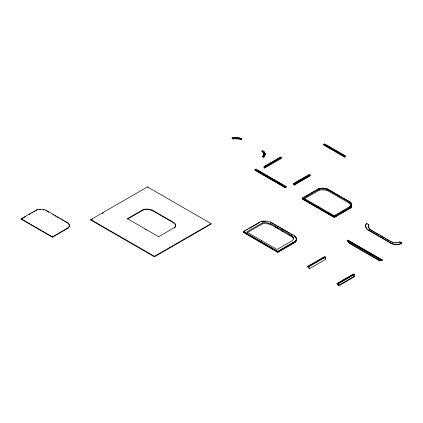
<?xml version="1.0" encoding="UTF-8"?>
<svg xmlns="http://www.w3.org/2000/svg" width="423" height="423" viewBox="0 0 423 423"><rect width="100%" height="100%" fill="white"/><g stroke="black" fill="none" stroke-linecap="round" stroke-linejoin="round"><path stroke-width="0.63" d="M264.507 155.267A7.085 4.093 0 0 1 263.217 157.039L263.048 156.79L263.407 156.996C266.088 155.516 265.279 151.587 262.567 150.667L261.906 151.048L261.906 151.704A6.874 3.971 0 0 1 263.83 155.151M265.078 154.554L265.089 153.713M351.719 205.953L351.719 205.647L351.37 206.688L350.048 208.084L334.255 217.205L302.286 198.747L302.286 199.059L334.255 217.517L350.048 208.396C352.597 206.895 352.227 202.739 349.53 201.591L328.185 189.271L323.621 188.156L318.72 188.6L302.286 198.091L302.286 198.403L334.255 216.856L350.048 207.741L351.37 206.345L351.719 205.298M263.407 156.996L265.078 154.242M302.286 198.091L334.255 216.544L350.048 207.429L351.032 206.524L351.719 204.986L351.73 205.425L351.413 204.06L351.624 204.891L351.624 204.584M21.15 218.813L37.414 209.422A11.204 6.467 0 0 1 45.97 210.205L67.31 222.524A7.085 4.093 0 0 1 68.003 227.844L68.003 228.193L52.399 237.203L21.15 219.156L21.15 218.813L52.399 236.854L68.003 227.844M21.15 219.156L25.639 216.565M29.002 214.625L30.683 213.652M31.804 213.007L32.925 212.357M34.052 211.712L35.172 211.061M36.293 210.416L37.414 209.422M90.829 219.6L147.474 186.897L211.072 223.614L211.072 224.095L154.427 256.798L90.829 220.076L90.829 219.6L154.427 256.317L211.072 223.614M90.829 220.076L92.542 219.088M102.271 213.472L103.413 212.811M232.439 138.379L232.439 138.723L232.079 137.856L236.975 137.417L241.866 138.712L241.507 139.236L241.184 139.051M232.079 137.856L232.909 138.337A10.871 6.276 0 0 1 241.205 139.093L241.866 138.712M232.439 138.723L232.909 138.993A10.871 6.276 0 0 1 241.205 139.754L241.507 139.236M143.683 209.274L127.418 218.665L158.667 236.711L174.276 227.701A7.085 4.093 0 0 0 173.578 222.376L152.238 210.057A11.204 6.467 0 0 0 143.683 209.274L143.683 209.755L127.418 219.14M262.207 151.185L262.884 151.164L262.884 150.852M263.048 156.79L263.217 157.039M254.984 169.512L255.254 169.353L285.869 187.098L285.567 187.273L285.567 186.855L285.298 187.014L254.984 169.512L254.984 170.268L285.298 187.77L286.138 187.289L286.138 186.527L255.825 169.026L255.254 169.771L255.254 169.353M263.989 166.604L280.423 157.113L280.698 157.271L280.698 157.689L264.618 166.969L264.259 167.714L263.989 166.604L264.259 166.757L280.698 157.271M267.119 165.213L268.23 164.573M269.34 163.934L270.445 163.294M264.56 166.932L280.994 157.446L281.263 157.599L281.263 158.556L264.83 168.047L264.56 166.932L264.92 167.143L264.92 166.725M263.989 167.561L264.349 167.355M281.263 157.599L264.83 167.09L264.83 168.047M266.585 166.181L269.356 164.579M270.461 163.939L271.571 163.299M264.56 167.889L264.92 167.682M323.759 144.38L324.029 144.222L345.031 156.42L344.729 156.589L344.729 156.177L344.459 156.33L323.759 144.38L323.759 145.137L344.459 157.092L345.3 156.605L345.3 155.844L324.6 143.894L324.33 144.465M255.555 169.184L285.869 186.68L286.138 186.527M294.091 183.566L294.091 184.523L293.731 184.735L293.462 183.619L309.255 174.503L309.525 175.074L310.096 174.985L310.096 175.942L294.302 185.063L294.033 183.947L309.826 174.831M293.462 183.619L293.731 183.778L309.525 174.657M310.096 174.985L294.302 184.105L294.302 185.063M302.968 179.204L304.111 178.548M308.113 176.238L309.255 175.577M294.662 184.856L294.662 184.312L310.096 175.402M294.033 184.904L294.392 184.698M324.33 144.047L345.031 156.002L345.3 155.844M243.373 231.55L261.266 221.224A12.325 7.117 0 0 1 270.678 222.08L294.154 235.637A7.794 4.5 0 0 1 294.916 241.491L277.752 251.696L243.373 231.55L277.752 251.399L294.916 241.491M243.373 231.852L245.61 230.561M246.731 229.911L247.846 229.266M248.967 228.621L259.59 222.487M302.286 198.403L303.756 197.552M304.861 196.912L308.187 194.992M309.298 194.353L310.408 193.713M311.513 193.073L312.623 192.433M313.734 191.793L314.839 191.154M316.504 190.191L317.61 189.552M262.477 222.868L246.699 231.978L277.012 249.48L292.15 240.74A6.874 3.971 0 0 0 291.473 235.579L270.773 223.63A10.871 6.276 0 0 0 262.477 222.868L262.477 223.841L247.259 232.624M304.338 198.831L319.55 190.049A10.871 6.276 0 0 1 327.846 190.805L348.552 202.76A6.874 3.971 0 0 1 350.545 205.266M318.27 207.318L318.931 206.937M260.563 241.475L261.853 240.729M281.126 229.604L282.416 228.859M349.224 206.947A6.874 3.971 0 0 0 348.552 201.787L327.846 189.837A10.871 6.276 0 0 0 319.55 189.081L303.772 198.186L334.085 215.688L349.224 206.947L350.048 207.429L350.048 207.741L349.689 207.534L350.048 208.396M334.826 216.111L335.973 215.455M342.831 211.495L343.973 210.834M347.976 208.523L349.118 207.862M349.689 207.534L349.863 207.434A7.085 4.093 0 0 0 350.688 206.593M335.973 216.111L337.686 215.122M343.973 211.489L345.691 210.501M296.29 238.921A7.794 4.5 0 0 1 294.916 242.458L277.752 252.367L243.373 232.222L277.752 252.071L294.916 242.162A7.794 4.5 0 0 0 296.29 238.625M368.888 230.556L370.178 229.499L390.878 241.448A6.874 3.971 0 0 0 399.82 241.84L401.85 243.008L401.115 243.748A7.794 4.5 0 0 1 390.974 243.31L367.497 229.752A12.325 7.117 0 0 1 366.011 224.322L366.836 223.534L368.867 224.708A10.871 6.276 0 0 0 370.178 229.499L370.178 229.811A10.871 6.276 0 0 1 368.867 225.02L368.867 224.708M347.183 240.624L347.452 240.465L381.832 260.314L379.526 260.785L349.213 243.283L347.183 240.624L381.557 260.468M348.536 241.316L347.754 240.29L348.023 240.137L382.397 259.981L381.086 260.304M307.489 266.522L324.557 256.666L324.827 256.824L307.759 266.675L307.489 266.522L309.62 268.605L325.398 259.5L325.398 257.152L325.128 256.994L308.06 266.85L309.054 268.082L307.759 266.675M308.06 266.85L308.33 267.008L325.398 257.152M366.011 224.01A12.325 7.117 0 0 0 367.497 229.44L390.974 242.998A7.794 4.5 0 0 0 401.115 243.437L401.85 243.008M336.962 283.537L353.39 274.051L353.66 274.21L337.231 283.69L336.962 283.537L339.093 285.62L354.231 276.885L354.231 274.538L353.961 274.384L337.533 283.865L338.527 285.097L337.231 283.69M337.533 283.865L337.803 284.023L354.231 274.538M379.526 260.785L380.367 260.304M380.568 260.383L380.266 260.557L381.832 260.314M338.797 285.255L354.231 276.341M232.079 138.168L232.856 137.676M381.382 260.14L382.397 259.981M238.609 137.935L239.397 138.099L239.397 137.787M328.507 147.225L329.623 147.87M330.744 148.515L331.865 149.16M280.698 157.689L280.994 157.858L280.994 157.446M241.866 139.024L241.544 138.533M241.184 139.394L241.507 139.579M328.745 189.906L334.366 193.152M336.047 194.125L339.42 196.071M340.541 196.716L341.662 197.367M343.349 198.339L344.475 198.984M345.596 199.635L346.717 200.285M347.843 200.93L349.53 201.903L349.53 201.591M261.906 151.048A6.874 3.971 0 0 1 262.583 156.209L263.407 156.684M262.583 156.209L262.583 156.864L263.048 157.139M319.079 189.779L319.55 190.049L319.55 189.081L318.72 188.6L318.72 188.912L319.497 188.42M400.327 242.442L401.342 243.029M294.033 183.947L294.392 184.158M370.738 230.133L374.656 232.391M375.772 233.041L379.13 234.977M380.251 235.622L384.163 237.885M385.284 238.53L386.405 239.175M387.521 239.825L388.642 240.47M258.686 171.754L259.833 172.415M263.836 174.725L264.978 175.386M266.696 176.375L267.838 177.036M268.98 177.697L270.128 178.358M282.136 185.29L283.283 185.951M254.984 169.924L285.298 187.426M304.708 199.386L305.845 200.042M306.982 200.698L308.118 201.353M309.826 202.337L310.963 202.992M312.095 203.648L313.232 204.304M326.868 212.177L328.576 213.16M329.713 213.816L330.849 214.477M334.614 216.65L334.255 216.444L334.255 216.856M303.577 199.386L304.708 200.042M308.69 202.337L312.095 204.309M321.189 209.554L322.326 210.21M326.302 212.51L327.439 213.166M328.576 213.821L329.713 214.477M347.754 240.29L382.128 260.14M348.748 242.67L379.997 260.711M273.475 223.994L270.678 222.08M274.59 224.639L275.706 225.285M276.827 225.93L278.503 226.897M279.619 227.542L280.74 228.187M281.855 228.832L289.681 233.353M291.357 234.321L292.478 234.966M274.622 226.479L275.748 227.13M276.875 227.78L278.006 228.431M281.951 230.709L283.077 231.36M288.713 234.612L290.4 235.59M262.477 223.841A10.871 6.276 0 0 1 270.773 224.597L291.473 236.552A6.874 3.971 0 0 1 293.467 239.058M143.683 209.755A11.204 6.467 0 0 1 152.238 210.532L173.578 222.858A7.085 4.093 0 0 1 175.561 226.405M145.031 229.314L146.168 229.969M46.53 210.871L48.777 212.172M52.711 214.44L53.832 215.09M54.958 215.735L56.079 216.386M57.2 217.036L58.887 218.009M60.013 218.654L61.134 219.304M62.255 219.955L63.381 220.6M64.502 221.25L67.31 222.868L67.31 222.524M265.089 154.025L264.021 151.688M294.662 184.312L294.963 184.682M337.803 284.023L339.093 285.62M308.33 267.008L309.62 268.605M348.023 240.137L348.7 241.025M347.452 240.465L348.626 242.004M351.73 204.452L351.73 204.764L351.413 203.405M401.115 243.437L401.115 243.748M399.82 241.84L399.82 242.152M390.974 242.998L390.974 243.31M390.878 241.76L390.878 241.448L389.588 242.506M367.497 229.44L367.497 229.752M366.836 223.534L366.836 223.846M353.961 274.384L353.961 276.187M351.624 203.923L351.624 204.235M351.603 205.515L351.603 205.827M351.603 206.17L351.603 206.482M351.37 206.033L351.37 206.345M351.37 206.688L351.37 207M351.09 202.903L351.09 203.214M351.032 206.524L351.032 206.836M351.032 207.185L351.032 207.497M350.662 202.432L350.662 202.744M350.588 206.995L350.588 207.307M350.588 207.651L350.588 207.963M350.138 201.993L350.138 202.305M349.863 207.434L349.863 207.778A7.085 4.093 0 0 0 351.153 206.012M348.552 201.787L348.552 202.76M345.031 156.002L345.031 156.42M344.459 156.33L344.459 157.092M334.255 217.205L334.255 217.517M334.085 215.688L334.085 216.661M328.185 189.271L328.185 189.583M327.846 189.837L327.846 190.805M327.513 188.986L327.513 189.298L326.794 188.737M326.038 188.531L326.038 188.843M325.128 256.994L325.128 258.802M324.446 188.235L324.446 188.547M324.029 144.222L324.029 144.64M323.621 188.156L323.621 188.468M322.786 188.119L322.786 188.431L321.945 188.441L321.945 188.129M321.115 188.182L321.115 188.494M320.296 188.277L320.296 188.589M294.916 242.162L294.916 242.458M294.154 235.637L294.154 235.934A7.794 4.5 0 0 1 294.916 241.787M293.731 183.778L293.731 184.735M291.473 235.579L291.473 236.552M285.869 186.68L285.869 187.098M285.298 187.014L285.298 187.77M280.423 157.113L280.423 157.53M277.752 251.399L277.752 251.696M277.752 252.071L277.752 252.367M270.773 223.63L270.773 224.597M264.983 153.179L264.983 153.491M264.957 154.77L264.957 155.082M264.772 152.661L264.772 152.973M264.729 155.289L264.729 155.601M264.449 152.164L264.449 152.476M264.386 155.786L264.386 156.098M264.259 166.757L264.259 167.714M263.947 156.251L263.947 156.563M263.497 151.249L263.497 151.561M262.567 150.667L262.567 150.979M261.266 221.224L261.266 221.52M241.205 139.093L241.205 139.754M240.867 138.247L240.867 138.559M237.8 137.496L237.8 137.808M236.975 137.417L236.975 137.729M236.145 137.38L236.145 137.692M235.304 137.385L235.304 137.697M234.474 137.438L234.474 137.75M232.909 138.337L232.909 138.993M174.276 227.701L174.276 228.177M173.578 222.376L173.578 222.858M154.427 256.317L154.427 256.798M152.238 210.057L152.238 210.532M147.474 186.897L147.474 187.373M52.399 236.854L52.399 237.203M45.97 210.205L45.97 210.548M67.87 223.233A7.085 4.093 0 0 1 68.003 228.193M39.614 209.586A11.204 6.467 0 0 1 40.354 209.586M43.273 209.85A11.204 6.467 0 0 1 43.976 209.988M175.381 226.881A7.085 4.093 0 0 1 175.101 227.336M292.653 236.928A7.085 4.093 0 0 1 293.525 237.752M268.055 223.545A11.204 6.467 0 0 1 268.758 223.677M295.725 237.911A7.794 4.5 0 0 1 296.063 238.408M295.291 237.144A7.794 4.5 0 0 1 296.063 238.112M262.064 221.425A12.325 7.117 0 0 1 266.12 221.403M399.138 242.405A6.874 3.971 0 0 1 398.408 242.612M396.039 242.918A6.874 3.971 0 0 1 395.225 242.913M392.872 242.564A6.874 3.971 0 0 1 392.153 242.342M263.656 155.606A6.874 3.971 0 0 1 262.583 156.864M264.327 155.394A7.085 4.093 0 0 1 264.047 155.854M232.629 138.617A11.204 6.467 0 0 1 233.353 138.527"/></g></svg>
